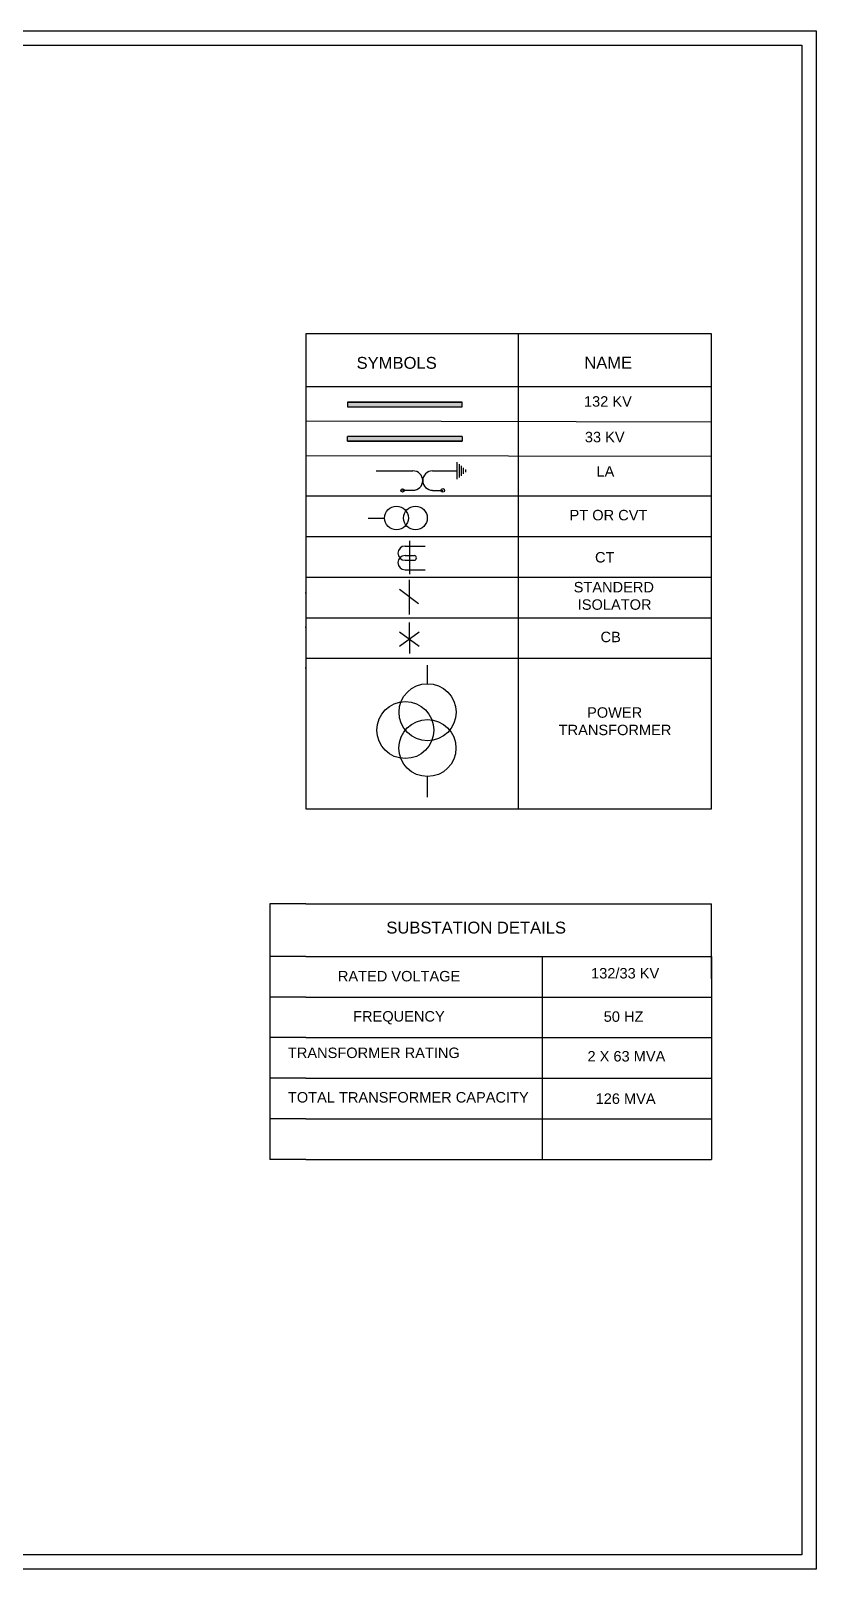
# Model space of a CAD drawing. Header units: millimetres. Extents: x 3217 to 8154, y 484 to 3724.
# Drawn here: x 6500 to 8154, y 484 to 3724 of the extents above; entities that cross this region are included whole.
import ezdxf

# ---------------------------------------------------------------- set-up
doc = ezdxf.new("R2010")
doc.units = ezdxf.units.MM
doc.styles.get("Standard").update_dxf_attribs({"font": 'arial.ttf'})

msp = doc.modelspace()

# ---------------------------------------------------------------- hatches: boundary and pattern name
h = msp.add_hatch(color=1)
h.dxf.hatch_style = 1
h.paths.add_polyline_path([(7408.5, 2869.2), (7167.1, 2869.2), (7167.1, 2859.2), (7408.5, 2859.2)])
h.paths.add_polyline_path([(7408.5, 2941.6), (7167.1, 2941.6), (7167.1, 2931.6), (7398.5, 2931.6), (7408.5, 2931.6)])
h = msp.add_hatch(color=3)
h.dxf.hatch_style = 1
h.paths.add_polyline_path([(7408.5, 2869.2), (7167.1, 2869.2), (7167.1, 2859.2), (7408.5, 2859.2)])
at = {"true_color": 0xcd2027}
h = msp.add_hatch(color=242, dxfattribs=at)
h.dxf.hatch_style = 1
h.paths.add_polyline_path([(7363.4, 2755.8, 1), (7371.2, 2755.8, 1)])
h.paths.add_polyline_path([(7279.4, 2755.8, 1), (7286.4, 2755.8, 1)])

# ---------------------------------------------------------------- linework, layer by layer
at = {"color": 5}
for p, q in [((7078.9, 3085.4), (7078.9, 2085.4)), ((7933.3, 3085.4), (7078.9, 3085.4)), ((7526.3, 3085.4), (7526.3, 2085.4)), ((7933.3, 2085.4), (7933.3, 3085.4)), ((7078.9, 2974.4), (7933.3, 2974.4)), ((7167.1, 2941.6), (7398.5, 2941.6)), ((7408.5, 2941.6), (7167.1, 2941.6)), ((7167.1, 2941.6), (7167.1, 2931.6)), ((7167.1, 2931.6), (7398.5, 2931.6)), ((7398.5, 2941.6), (7408.5, 2941.6)), ((7398.5, 2931.6), (7408.5, 2931.6)), ((7408.5, 2931.6), (7408.5, 2941.6)), ((7078.9, 2902), (7933.3, 2899.9)), ((7408.5, 2869.2), (7167.1, 2869.2)), ((7167.1, 2859.2), (7167.1, 2869.2)), ((7167.1, 2859.2), (7398.5, 2859.2)), ((7408.5, 2859.2), (7167.1, 2859.2)), ((7398.5, 2859.2), (7408.5, 2859.2)), ((7408.5, 2869.2), (7408.5, 2859.2)), ((7078.7, 2829.5), (7933.1, 2827.5)), ((7078.5, 2744.1), (7933.3, 2744.1)), ((7078.3, 2684.7), (7078.9, 2684.7)), ((7078.5, 2658.6), (7933.3, 2658.6)), ((7078.2, 2612.3), (7078.9, 2612.3)), ((7078.9, 2573.2), (7078.5, 2573.1)), ((7078.5, 2573.1), (7933.3, 2573.1)), ((7078, 2539.9), (7078.9, 2539.9)), ((7077.8, 2467.5), (7078.9, 2467.5)), ((7078.5, 2487.6), (7933.3, 2487.6)), ((7078.5, 2402.1), (7933.3, 2402.1)), ((7077.6, 2382), (7078.9, 2382)), ((7078.9, 1885.4), (7003.6, 1885.4)), ((7003.6, 1885.4), (7003.6, 1347)), ((7933.3, 1727.4), (7933.3, 1885.4)), ((7078.9, 1774.4), (7003.6, 1774.4)), ((7577, 1774.4), (7577, 1347)), ((7933.3, 1774.4), (7933.3, 1347)), ((7078.9, 1688.9), (7003.6, 1688.9)), ((7078.9, 1603.4), (7003.6, 1603.4)), ((7078.9, 1517.9), (7003.6, 1517.9)), ((7078.9, 1432.5), (7003.6, 1432.5)), ((7078.9, 1347), (7003.6, 1347))]:
    msp.add_line(p, q, dxfattribs=at)
at = {"color": 242, "true_color": 0xcd2027}
for p, q in [((7227.4, 2796.9), (7304.6, 2796.9)), ((7345.7, 2796.9), (7397.1, 2796.9)), ((7397.1, 2815.1), (7397.1, 2779.1)), ((7397.1, 2815.1), (7397.1, 2779.1)), ((7401.6, 2811.3), (7401.6, 2782.9)), ((7401.6, 2811.3), (7401.6, 2782.9)), ((7406.1, 2807.5), (7406.1, 2786.7)), ((7406.1, 2807.5), (7406.1, 2786.7)), ((7410.6, 2803.6), (7410.6, 2790.5)), ((7410.6, 2803.6), (7410.6, 2790.5)), ((7415.1, 2799.8), (7415.1, 2794.3)), ((7415.1, 2799.8), (7415.1, 2794.3)), ((7304.6, 2755.8), (7282.9, 2755.8)), ((7345.7, 2755.8), (7367.3, 2755.8)), ((7345.7, 2755.8), (7345.7, 2755.8)), ((7210.4, 2697.6), (7244.9, 2697.6)), ((7288, 2638.6), (7330.3, 2638.6)), ((7288, 2618.6), (7307, 2618.6)), ((7288, 2608.6), (7307, 2608.6)), ((7288, 2588.6), (7330.3, 2588.6)), ((7296.8, 2567.1), (7296.8, 2494.2)), ((7276.1, 2547.7), (7316.2, 2517.5)), ((7276.3, 2427.8), (7317.8, 2458)), ((7276.3, 2458), (7317.8, 2427.9)), ((7335, 2348.6), (7335, 2387.5))]:
    msp.add_line(p, q, dxfattribs=at)
at = {"color": 1}
for p, q in [((7297.6, 2649.4), (7297.6, 2579.4)), ((7297.1, 2442.9), (7297.1, 2477.5)), ((7297.1, 2442.9), (7297.1, 2412.4))]:
    msp.add_line(p, q, dxfattribs=at)
at = {"color": 3}
msp.add_line((7335.2, 2109.6), (7335.2, 2153.1), dxfattribs=at)
at = {"color": 5}
for points in [[(3216.6, 3723.6), (8153.8, 3723.6), (8153.8, 483.9), (3216.6, 483.9)], [(3246.6, 3693.6), (8123.8, 3693.6), (8123.8, 513.9), (3246.6, 513.9)]]:
    msp.add_lwpolyline(points, close=True, dxfattribs=at)
for points in [[(7078.9, 2085.4), (7933.3, 2085.4)], [(7078.9, 1885.4), (7933.3, 1885.4)], [(7078.9, 1774.4), (7933.3, 1774.4)], [(7078.9, 1688.9), (7933.3, 1688.9)], [(7078.9, 1603.4), (7933.3, 1603.4)], [(7078.9, 1517.9), (7933.3, 1517.9)], [(7078.9, 1432.5), (7933.3, 1432.5)], [(7078.9, 1347), (7933.3, 1347)]]:
    msp.add_lwpolyline(points, dxfattribs=at)
at = {"color": 242, "true_color": 0xcd2027}
for centre, radius in [((7282.9, 2755.8), 3.49), ((7367.3, 2755.8), 3.89), ((7269.9, 2697.6), 25), ((7309.9, 2697.6), 25), ((7335.3, 2288.6), 60)]:
    msp.add_circle(centre, radius, dxfattribs=at)
at = {"color": 18, "true_color": 0x000000}
msp.add_circle((7288.6, 2251), 60, dxfattribs=at)
at = {"color": 3}
msp.add_circle((7335.1, 2213.1), 60, dxfattribs=at)
at = {"color": 242, "true_color": 0xcd2027}
for centre, radius, start, end in [((7304.6, 2776.4), 20.5, 270, 90), ((7345.7, 2776.4), 20.5, 90, 270), ((7288, 2623.6), 15, 90, 270), ((7288, 2603.6), 15, 90, 270), ((7307, 2613.6), 5, 270, 90)]:
    msp.add_arc(centre, radius, start, end, dxfattribs=at)

# ---------------------------------------------------------------- texts
at = {"color": 242, "true_color": 0xcd2027, "attachment_point": 1}
for s, width, gutter_width, heights, insert, char_height in [('{\\C5;SYMBOLS}', 443.012, 195, [150], (7185.9, 3036.8), 25), ('{\\C5;NAME}', 443.012, 195, [150], (7665.4, 3037.3), 25), ('{\\C5;132 KV}', 224.898, 12.5, [58.2], (7664.7, 2954.1), 22), ('{\\C5;33 KV}', 224.898, 12.5, [58.2], (7666.6, 2879.1), 22), ('{\\C5;LA}', 224.898, 12.5, [58.2], (7691.1, 2806.7), 22), ('{\\C5;PT OR CVT}', 224.898, 12.5, [58.2], (7634.4, 2714.7), 22), ('{\\C5;CT}', 224.898, 12.5, [58.2], (7688, 2625.9), 22), ('{\\C5;STANDERD\\P ISOLATOR}', 264.512, 12.5, [118.3], (7643.1, 2563), 22), ('{\\C5;   }', 18.506, 12.5, [0], (7328.8, 2532.6), 20), ('{\\C5;CB}', 224.898, 12.5, [58.2], (7699.6, 2458.1), 22), ('{\\C5;       POWER\\PTRANSFORMER}', 224.898, 12.5, [113.5], (7611.5, 2299), 22), ('\\pxt14;{\\C5;SUBSTATION DETAILS}', 443.012, 195, [150], (7248.5, 1847.6), 25), ('\\A1;{\\C5;132/33 KV}', 224.898, 12.5, [124.7], (7679.7, 1749.9), 22), ('{\\C5;RATED VOLTAGE}', 312.884, 12.5, [56.3], (7146.5, 1743.8), 22), ('{\\C5;FREQUENCY}', 224.898, 12.5, [58.2], (7178.6, 1659.2), 22), ('{\\C5;50 HZ}', 224.898, 12.5, [58.2], (7706.3, 1658.7), 22), ('{\\C5;TRANSFORMER RATING}', 540.492, 12.5, [20.5], (7041.3, 1582.4), 22), ('{\\C5;2 X 63 MVA}', 224.898, 12.5, [58.2], (7672.1, 1575.1), 22), ('{\\C5;TOTAL TRANSFORMER CAPACITY}', 540.492, 12.5, [20.5], (7041.3, 1488.7), 22), ('{\\C5;126 MVA}', 224.898, 12.5, [58.2], (7689.2, 1485.8), 22)]:
    msp.add_mtext_dynamic_manual_height_columns(s, width=width, gutter_width=gutter_width, heights=heights, dxfattribs=dict(at, insert=insert, char_height=char_height))

doc.saveas('drawing.dxf')
